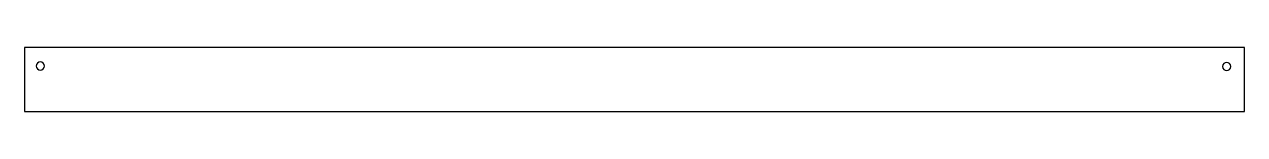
# Model space of a CAD drawing. Extents: x 0 to 477, y 0 to 25.
import ezdxf

# ---------------------------------------------------------------- set-up
doc = ezdxf.new("R2010")
doc.units = 0
doc.layers.get('0').update_dxf_attribs({"linetype": 'CONTINUOUS'})

msp = doc.modelspace()

# ---------------------------------------------------------------- linework, layer by layer
at = {"color": 7}
msp.add_lwpolyline([(477.108933, 25.109117), (0.132292, 25.109117), (0.132292, 0.132292), (477.108933, 0.132292)], close=True, dxfattribs=at)
for points in [[(6.370804, 19.486933), (5.480678, 19.486933), (4.761858, 18.760652), (4.770889, 17.870699)], [(7.970723, 17.870699), (7.97919, 18.760652), (7.260934, 19.486933), (6.370804, 19.486933)], [(470.120996, 19.270742), (469.23734, 19.270742), (468.52106, 18.554383), (468.52106, 17.670701)], [(471.721196, 17.670701), (471.721196, 18.554383), (471.004916, 19.270742), (470.120996, 19.270742)], [(4.770889, 17.870699), (4.762422, 16.98072), (5.480678, 16.254466), (6.370804, 16.254466)], [(6.370804, 16.254466), (7.260934, 16.254466), (7.979754, 16.98072), (7.970723, 17.870699)], [(468.52106, 17.670701), (468.52106, 16.786993), (469.23734, 16.070633), (470.120996, 16.070633)], [(470.120996, 16.070633), (471.004916, 16.070633), (471.721196, 16.786993), (471.721196, 17.670701)]]:
    msp.add_open_spline(points, degree=3, dxfattribs=at)

doc.saveas('drawing.dxf')
